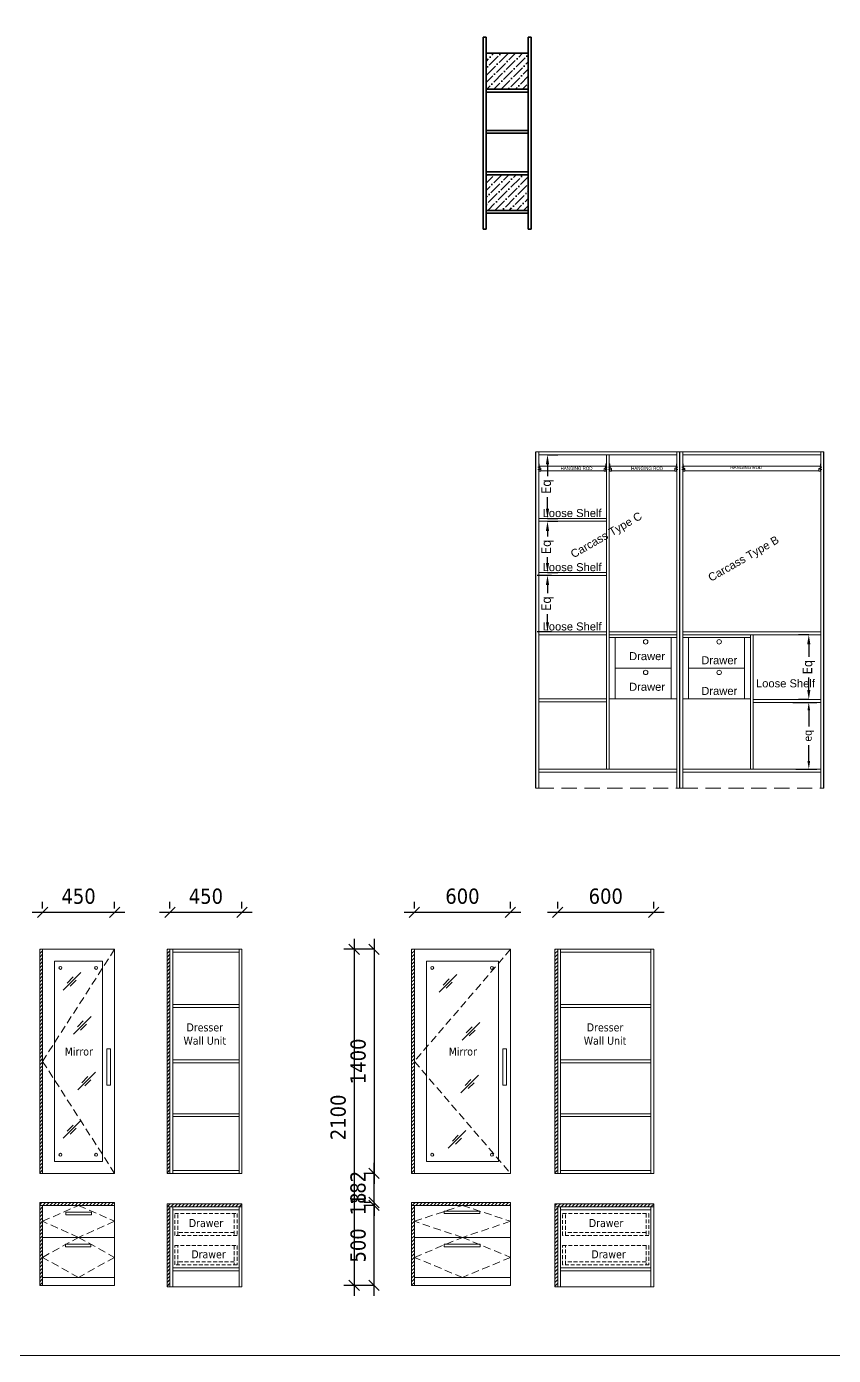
# Model space of a CAD drawing. Header units: millimetres. Extents: x 4065046 to 4134868, y -1476535 to -1460275.
# Drawn here: x 4084540 to 4089583, y -1476535 to -1468233 of the extents above; entities that cross this region are included whole.
import ezdxf

# ---------------------------------------------------------------- set-up
doc = ezdxf.new("R2010")
doc.units = ezdxf.units.MM
doc.header["$LTSCALE"] = 15
doc.header["$PDMODE"] = 35
doc.linetypes.add('HIDDEN', pattern=[9.525, 6.35, -3.175])
doc.linetypes.add('HIDDENX2', pattern=[19.05, 12.7, -6.35])
for name, color, linetype in [('Hanging Rod', 5, 'Continuous'), ('LS_DR_Beam', 9, 'Continuous'), ('LS_DR_TEXT', 7, 'Continuous')]:
    doc.layers.add(name, color=color, linetype=linetype)
for name, color, linetype, lineweight in [('LS_DR_Elevation', 7, 'Continuous', 35), ('LS_DR_Wall', 7, 'Continuous', 35), ('Shutter Opening', 8, 'HIDDEN', 13), ('Text', 7, 'Continuous', 5)]:
    doc.layers.add(name, color=color, linetype=linetype, lineweight=lineweight)
doc.styles.add('ARIAL', font='arial.ttf', dxfattribs={"height": 50})
doc.styles.add('ROMANS', font='tahoma.ttf')
doc.styles.get("Standard").update_dxf_attribs({"font": 'arial.ttf'})
doc.dimstyles.new('MD50', dxfattribs={"dimscale": 50, "dimtxt": 1.9, "dimasz": 1.3, "dimexe": 1.3, "dimexo": 2.38, "dimgap": 1, "dimtad": 1, "dimdec": 0, "dimzin": 3, "dimdsep": 46, "dimtxsty": 'ROMANS', "dimblk": 'OBLIQUE', "dimcen": -1.9, "dimdle": 1.3, "dimclrd": 150, "dimclre": 150, "dimclrt": 256, "dimadec": 0, "dimazin": 0, "dimtfac": 1, "dimtdec": 0, "dimtix": 1, "dimtmove": 2, "dimatfit": 3, "dimfxl": 1, "dimtolj": 1, "dimtzin": 3, "dimarcsym": 0})
pattern_1 = [(45, (1704642.322, -1274200.844), (-11.22532015, 11.22532015), [])]

# ---------------------------------------------------------------- blocks, each defined once
blk = doc.blocks.new('_Oblique')
at = {"color": 0, "linetype": 'ByBlock', "lineweight": -2}
blk.add_line((-0.5, -0.5), (0.5, 0.5), dxfattribs=at)
blk = doc.blocks.new('*D213')
at = {"color": 150, "lineweight": -2, "ltscale": 0.25, "transparency": 16777216}
for p, q in [((4084639.8, -1473743.6), (4084639.8, -1473701.2)), ((4085089.8, -1473743.6), (4085089.8, -1473701.2)), ((4084574.8, -1473766.2), (4085154.8, -1473766.2))]:
    blk.add_line(p, q, dxfattribs=at)
at = {"layer": 'Defpoints', "color": 0, "ltscale": 0.25, "transparency": 16777216}
for p in [(4085089.8, -1473766.2), (4084639.8, -1473862.6), (4085089.8, -1473862.6)]:
    blk.add_point(p, dxfattribs=at)
at = {"color": 150, "lineweight": -2, "ltscale": 0.25, "transparency": 16777216, "xscale": 65, "yscale": 65, "zscale": 65, "rotation": 180}
blk.add_blockref('_Oblique', (4084639.8, -1473766.2), dxfattribs=at)
at = {"color": 150, "lineweight": -2, "ltscale": 0.25, "transparency": 16777216, "xscale": 65, "yscale": 65, "zscale": 65}
blk.add_blockref('_Oblique', (4085089.8, -1473766.2), dxfattribs=at)
at = {"lineweight": 20, "ltscale": 0.25, "transparency": 16777216, "insert": (4084864.8, -1473666.7), "char_height": 95, "attachment_point": 5, "style": 'ROMANS'}
blk.add_mtext('\\A1;450', dxfattribs=at)
blk = doc.blocks.new('*D219')
at = {"color": 150, "lineweight": -2, "ltscale": 0.25, "transparency": 16777216}
for p, q in [((4085435.6, -1473743.6), (4085435.6, -1473701.2)), ((4085885.6, -1473743.6), (4085885.6, -1473701.2)), ((4085370.6, -1473766.2), (4085950.6, -1473766.2))]:
    blk.add_line(p, q, dxfattribs=at)
at = {"layer": 'Defpoints', "color": 0, "ltscale": 0.25, "transparency": 16777216}
for p in [(4085885.6, -1473766.2), (4085435.6, -1473862.6), (4085885.6, -1473862.6)]:
    blk.add_point(p, dxfattribs=at)
at = {"color": 150, "lineweight": -2, "ltscale": 0.25, "transparency": 16777216, "xscale": 65, "yscale": 65, "zscale": 65, "rotation": 180}
blk.add_blockref('_Oblique', (4085435.6, -1473766.2), dxfattribs=at)
at = {"color": 150, "lineweight": -2, "ltscale": 0.25, "transparency": 16777216, "xscale": 65, "yscale": 65, "zscale": 65}
blk.add_blockref('_Oblique', (4085885.6, -1473766.2), dxfattribs=at)
at = {"lineweight": 20, "ltscale": 0.25, "transparency": 16777216, "insert": (4085660.6, -1473666.7), "char_height": 95, "attachment_point": 5, "style": 'ROMANS'}
blk.add_mtext('\\A1;450', dxfattribs=at)
blk = doc.blocks.new('*D282')
at = {"color": 150, "lineweight": -2, "ltscale": 0.25, "transparency": 16777216}
for p, q in [((4086963.9, -1473743.6), (4086963.9, -1473701.2)), ((4087563.9, -1473743.6), (4087563.9, -1473701.2)), ((4086898.9, -1473766.2), (4087628.9, -1473766.2))]:
    blk.add_line(p, q, dxfattribs=at)
at = {"layer": 'Defpoints', "color": 0, "ltscale": 0.25, "transparency": 16777216}
for p in [(4087563.9, -1473766.2), (4086963.9, -1473862.6), (4087563.9, -1473862.6)]:
    blk.add_point(p, dxfattribs=at)
at = {"color": 150, "lineweight": -2, "ltscale": 0.25, "transparency": 16777216, "xscale": 65, "yscale": 65, "zscale": 65, "rotation": 180}
blk.add_blockref('_Oblique', (4086963.9, -1473766.2), dxfattribs=at)
at = {"color": 150, "lineweight": -2, "ltscale": 0.25, "transparency": 16777216, "xscale": 65, "yscale": 65, "zscale": 65}
blk.add_blockref('_Oblique', (4087563.9, -1473766.2), dxfattribs=at)
at = {"lineweight": 20, "ltscale": 0.25, "transparency": 16777216, "insert": (4087263.9, -1473666.7), "char_height": 95, "attachment_point": 5, "style": 'ROMANS'}
blk.add_mtext('\\A1;600', dxfattribs=at)
blk = doc.blocks.new('*D283')
at = {"color": 150, "lineweight": -2, "ltscale": 0.25, "transparency": 16777216}
for p, q in [((4086709.6, -1473997.9), (4086646.7, -1473997.9)), ((4086711.7, -1473932.9), (4086711.7, -1475462.9)), ((4086709.6, -1475397.9), (4086646.7, -1475397.9))]:
    blk.add_line(p, q, dxfattribs=at)
at = {"layer": 'Defpoints', "color": 0, "ltscale": 0.25, "transparency": 16777216}
for p in [(4086828.6, -1473997.9), (4086711.7, -1475397.9), (4086828.6, -1475397.9)]:
    blk.add_point(p, dxfattribs=at)
at = {"color": 150, "lineweight": -2, "ltscale": 0.25, "transparency": 16777216, "xscale": 65, "yscale": 65, "zscale": 65}
for p, rotation in [((4086711.7, -1473997.9), 90), ((4086711.7, -1475397.9), 270)]:
    blk.add_blockref('_Oblique', p, dxfattribs=dict(at, rotation=rotation))
at = {"lineweight": 20, "ltscale": 0.25, "transparency": 16777216, "insert": (4086612.2, -1474697.9), "char_height": 95, "attachment_point": 5, "rotation": 90, "style": 'ROMANS'}
blk.add_mtext('\\A1;1400', dxfattribs=at)
blk = doc.blocks.new('*D284')
at = {"color": 150, "lineweight": -2, "ltscale": 0.25, "transparency": 16777216}
for p, q in [((4086709.6, -1473997.9), (4086522, -1473997.9)), ((4086587, -1473932.9), (4086587, -1476162.9)), ((4086709.6, -1476097.9), (4086522, -1476097.9))]:
    blk.add_line(p, q, dxfattribs=at)
at = {"layer": 'Defpoints', "color": 0, "ltscale": 0.25, "transparency": 16777216}
for p in [(4086828.6, -1473997.9), (4086587, -1476097.9), (4086828.6, -1476097.9)]:
    blk.add_point(p, dxfattribs=at)
at = {"color": 150, "lineweight": -2, "ltscale": 0.25, "transparency": 16777216, "xscale": 65, "yscale": 65, "zscale": 65}
for p, rotation in [((4086587, -1473997.9), 90), ((4086587, -1476097.9), 270)]:
    blk.add_blockref('_Oblique', p, dxfattribs=dict(at, rotation=rotation))
at = {"lineweight": 20, "ltscale": 0.25, "transparency": 16777216, "insert": (4086487.5, -1475047.9), "char_height": 95, "attachment_point": 5, "rotation": 90, "style": 'ROMANS'}
blk.add_mtext('\\A1;2100', dxfattribs=at)
blk = doc.blocks.new('*D285')
at = {"color": 150, "lineweight": -2, "ltscale": 0.25, "transparency": 16777216}
for p, q in [((4086711.7, -1476162.9), (4086711.7, -1475532.9)), ((4086709.6, -1475597.9), (4086646.7, -1475597.9)), ((4086709.6, -1476097.9), (4086646.7, -1476097.9))]:
    blk.add_line(p, q, dxfattribs=at)
at = {"layer": 'Defpoints', "color": 0, "ltscale": 0.25, "transparency": 16777216}
for p in [(4086711.7, -1475597.9), (4086828.6, -1475597.9), (4086828.6, -1476097.9)]:
    blk.add_point(p, dxfattribs=at)
at = {"color": 150, "lineweight": -2, "ltscale": 0.25, "transparency": 16777216, "xscale": 65, "yscale": 65, "zscale": 65}
for p, rotation in [((4086711.7, -1475597.9), 90), ((4086711.7, -1476097.9), 270)]:
    blk.add_blockref('_Oblique', p, dxfattribs=dict(at, rotation=rotation))
at = {"lineweight": 20, "ltscale": 0.25, "transparency": 16777216, "insert": (4086612.2, -1475847.9), "char_height": 95, "attachment_point": 5, "rotation": 90, "style": 'ROMANS'}
blk.add_mtext('\\A1;500', dxfattribs=at)
blk = doc.blocks.new('*D286')
at = {"color": 150, "lineweight": -2, "ltscale": 0.25, "transparency": 16777216}
for p, q in [((4086711.7, -1475579.9), (4086711.7, -1475514.9)), ((4086691.6, -1475579.9), (4086646.7, -1475579.9)), ((4086709.6, -1475597.9), (4086646.7, -1475597.9)), ((4086711.7, -1475597.9), (4086711.7, -1475579.9)), ((4086711.7, -1475597.9), (4086711.7, -1475662.9))]:
    blk.add_line(p, q, dxfattribs=at)
at = {"layer": 'Defpoints', "color": 0, "ltscale": 0.25, "transparency": 16777216}
for p in [(4086711.7, -1475579.9), (4086810.6, -1475579.9), (4086828.6, -1475597.9)]:
    blk.add_point(p, dxfattribs=at)
at = {"color": 150, "lineweight": -2, "ltscale": 0.25, "transparency": 16777216, "xscale": 65, "yscale": 65, "zscale": 65}
for p, rotation in [((4086711.7, -1475579.9), 270), ((4086711.7, -1475597.9), 90)]:
    blk.add_blockref('_Oblique', p, dxfattribs=dict(at, rotation=rotation))
at = {"lineweight": 20, "ltscale": 0.25, "transparency": 16777216, "insert": (4086612, -1475588.9), "char_height": 95, "attachment_point": 5, "rotation": 90, "style": 'ROMANS'}
blk.add_mtext('\\A1;18', dxfattribs=at)
blk = doc.blocks.new('*D287')
at = {"color": 150, "lineweight": -2, "ltscale": 0.25, "transparency": 16777216}
for p, q in [((4086691.6, -1475397.9), (4086646.7, -1475397.9)), ((4086711.7, -1475397.9), (4086711.7, -1475332.9)), ((4086711.7, -1475579.9), (4086711.7, -1475397.9)), ((4086691.6, -1475579.9), (4086646.7, -1475579.9)), ((4086711.7, -1475579.9), (4086711.7, -1475644.9))]:
    blk.add_line(p, q, dxfattribs=at)
at = {"layer": 'Defpoints', "color": 0, "ltscale": 0.25, "transparency": 16777216}
for p in [(4086711.7, -1475397.9), (4086810.6, -1475397.9), (4086810.6, -1475579.9)]:
    blk.add_point(p, dxfattribs=at)
at = {"color": 150, "lineweight": -2, "ltscale": 0.25, "transparency": 16777216, "xscale": 65, "yscale": 65, "zscale": 65}
for p, rotation in [((4086711.7, -1475397.9), 270), ((4086711.7, -1475579.9), 90)]:
    blk.add_blockref('_Oblique', p, dxfattribs=dict(at, rotation=rotation))
at = {"lineweight": 20, "ltscale": 0.25, "transparency": 16777216, "insert": (4086612, -1475488.9), "char_height": 95, "attachment_point": 5, "rotation": 90, "style": 'ROMANS'}
blk.add_mtext('\\A1;182', dxfattribs=at)
blk = doc.blocks.new('*D288')
at = {"color": 150, "lineweight": -2, "ltscale": 0.25, "transparency": 16777216}
for p, q in [((4087859.7, -1473743.6), (4087859.7, -1473701.2)), ((4088459.7, -1473743.6), (4088459.7, -1473701.2)), ((4087794.7, -1473766.2), (4088524.7, -1473766.2))]:
    blk.add_line(p, q, dxfattribs=at)
at = {"layer": 'Defpoints', "color": 0, "ltscale": 0.25, "transparency": 16777216}
for p in [(4088459.7, -1473766.2), (4087859.7, -1473862.6), (4088459.7, -1473862.6)]:
    blk.add_point(p, dxfattribs=at)
at = {"color": 150, "lineweight": -2, "ltscale": 0.25, "transparency": 16777216, "xscale": 65, "yscale": 65, "zscale": 65, "rotation": 180}
blk.add_blockref('_Oblique', (4087859.7, -1473766.2), dxfattribs=at)
at = {"color": 150, "lineweight": -2, "ltscale": 0.25, "transparency": 16777216, "xscale": 65, "yscale": 65, "zscale": 65}
blk.add_blockref('_Oblique', (4088459.7, -1473766.2), dxfattribs=at)
at = {"lineweight": 20, "ltscale": 0.25, "transparency": 16777216, "insert": (4088159.7, -1473666.7), "char_height": 95, "attachment_point": 5, "style": 'ROMANS'}
blk.add_mtext('\\A1;600', dxfattribs=at)
blk = doc.blocks.new('ledder')
at = {"layer": 'LS_DR_Wall', "ltscale": 0.8}
h = blk.add_hatch(dxfattribs=at)
h.set_pattern_fill('ANSI36', color=3, scale=10)
h.set_pattern_definition([(45, (3074211.126, -720216.513), (16.8379802, 61.7392608), [79.375, -15.875, 0, -15.875])])
h.paths.add_polyline_path([(3573327.1, -805008.5), (3573327.1, -804784), (3573063.1, -804784), (3573063.1, -805008.5)])
h.paths.add_polyline_path([(3573327.1, -805543.5), (3573063.1, -805543.5), (3573063.1, -805766), (3573327.1, -805766)])
at = {"layer": 'LS_DR_Wall', "color": 3, "ltscale": 0.8}
for p, q in [((3573045.1, -804684), (3573045.1, -805884)), ((3573045.1, -804684), (3573063.1, -804684)), ((3573063.1, -804684), (3573063.1, -805884)), ((3573327.1, -805884), (3573327.1, -804684)), ((3573345.1, -804684), (3573327.1, -804684)), ((3573345.1, -805884), (3573345.1, -804684)), ((3573327.1, -804784), (3573063.1, -804784)), ((3573063.1, -804784), (3573327.1, -804784)), ((3573327.1, -805008.5), (3573063.1, -805008.5)), ((3573327.1, -805026.5), (3573063.1, -805026.5)), ((3573063.1, -805266), (3573327.1, -805266)), ((3573063.1, -805284), (3573327.1, -805284)), ((3573063.1, -805525.5), (3573327.1, -805525.5)), ((3573327.1, -805543.5), (3573063.1, -805543.5)), ((3573327.1, -805543.5), (3573063.1, -805543.5)), ((3573063.1, -805543.5), (3573327.1, -805543.5)), ((3573327.1, -805766), (3573063.1, -805766)), ((3573063.1, -805766), (3573327.1, -805766)), ((3573327.1, -805784), (3573063.1, -805784)), ((3573063.1, -805784), (3573327.1, -805784)), ((3573063.1, -805884), (3573045.1, -805884)), ((3573327.1, -805884), (3573345.1, -805884))]:
    blk.add_line(p, q, dxfattribs=at)
blk = doc.blocks.new('*D348')
at = {"color": 8, "ltscale": 0.25, "transparency": 16777216}
for p, q in [((4087820.5, -1471661.7), (4087730.5, -1471661.7)), ((4087820.5, -1472014.3), (4087730.5, -1472014.3))]:
    blk.add_line(p, q, dxfattribs=at)
at = {"color": 152, "ltscale": 0.25, "transparency": 16777216}
for p, q in [((4087795.5, -1471721.7), (4087795.5, -1471772.8)), ((4087795.5, -1471954.3), (4087795.5, -1471903.1))]:
    blk.add_line(p, q, dxfattribs=at)
at = {"color": 152, "linetype": 'ByBlock', "ltscale": 0.25, "transparency": 16777216}
for points in [[(4087785.5, -1471721.7), (4087805.5, -1471721.7), (4087795.5, -1471661.7)], [(4087785.5, -1471954.3), (4087805.5, -1471954.3), (4087795.5, -1472014.3)]]:
    blk.add_solid(points, dxfattribs=at)
at = {"layer": 'Defpoints', "color": 0, "linetype": 'ByBlock', "ltscale": 0.25, "transparency": 16777216}
for p in [(4087795.5, -1471661.7), (4088163.7, -1471661.7), (4088163.7, -1472014.3)]:
    blk.add_point(p, dxfattribs=at)
at = {"linetype": 'ByBlock', "lineweight": 20, "ltscale": 0.25, "transparency": 16777216, "insert": (4087795.5, -1471838), "char_height": 60, "attachment_point": 5, "rotation": 90, "style": 'ROMANS'}
blk.add_mtext('\\A1;Eq', dxfattribs=at)
blk = doc.blocks.new('*D349')
at = {"color": 8, "ltscale": 0.25, "transparency": 16777216}
for p, q in [((4087795.5, -1471323.8), (4087860.5, -1471323.8)), ((4087795.5, -1471643.7), (4087860.5, -1471643.7))]:
    blk.add_line(p, q, dxfattribs=at)
at = {"color": 152, "ltscale": 0.25, "transparency": 16777216}
for p, q in [((4087795.5, -1471383.8), (4087795.5, -1471418.6)), ((4087795.5, -1471583.7), (4087795.5, -1471548.9))]:
    blk.add_line(p, q, dxfattribs=at)
at = {"color": 152, "linetype": 'ByBlock', "ltscale": 0.25, "transparency": 16777216}
for points in [[(4087785.5, -1471383.8), (4087805.5, -1471383.8), (4087795.5, -1471323.8)], [(4087785.5, -1471583.7), (4087805.5, -1471583.7), (4087795.5, -1471643.7)]]:
    blk.add_solid(points, dxfattribs=at)
at = {"layer": 'Defpoints', "color": 0, "linetype": 'ByBlock', "ltscale": 0.25, "transparency": 16777216}
for p in [(4087740.7, -1471323.8), (4087795.5, -1471323.8), (4087740.7, -1471643.7)]:
    blk.add_point(p, dxfattribs=at)
at = {"linetype": 'ByBlock', "lineweight": 20, "ltscale": 0.25, "transparency": 16777216, "insert": (4087795.5, -1471483.7), "char_height": 60, "attachment_point": 5, "rotation": 90, "style": 'ROMANS'}
blk.add_mtext('\\A1;Eq', dxfattribs=at)
blk = doc.blocks.new('*D350')
at = {"color": 8, "ltscale": 0.25, "transparency": 16777216}
for p, q in [((4087795.5, -1470908.3), (4087860.5, -1470908.3)), ((4087795.5, -1471305.8), (4087860.5, -1471305.8))]:
    blk.add_line(p, q, dxfattribs=at)
at = {"color": 152, "ltscale": 0.25, "transparency": 16777216}
for p, q in [((4087795.5, -1470968.3), (4087795.5, -1471041.9)), ((4087795.5, -1471245.8), (4087795.5, -1471172.2))]:
    blk.add_line(p, q, dxfattribs=at)
at = {"color": 152, "linetype": 'ByBlock', "ltscale": 0.25, "transparency": 16777216}
for points in [[(4087785.5, -1470968.3), (4087805.5, -1470968.3), (4087795.5, -1470908.3)], [(4087785.5, -1471245.8), (4087805.5, -1471245.8), (4087795.5, -1471305.8)]]:
    blk.add_solid(points, dxfattribs=at)
at = {"layer": 'Defpoints', "color": 0, "linetype": 'ByBlock', "ltscale": 0.25, "transparency": 16777216}
for p in [(4087740.7, -1470908.3), (4087795.5, -1470908.3), (4087740.7, -1471305.8)]:
    blk.add_point(p, dxfattribs=at)
at = {"linetype": 'ByBlock', "lineweight": 20, "ltscale": 0.25, "transparency": 16777216, "insert": (4087795.5, -1471107.1), "char_height": 60, "attachment_point": 5, "rotation": 90, "style": 'ROMANS'}
blk.add_mtext('\\A1;Eq', dxfattribs=at)
blk = doc.blocks.new('*D319')
at = {"color": 8, "ltscale": 0.25, "transparency": 16777216}
for p, q in [((4089328.6, -1472455.3), (4089478.6, -1472455.3)), ((4089346.9, -1472872.3), (4089478.6, -1472872.3))]:
    blk.add_line(p, q, dxfattribs=at)
at = {"color": 152, "ltscale": 0.25, "transparency": 16777216}
for p, q in [((4089428.6, -1472505.3), (4089428.6, -1472605)), ((4089428.6, -1472822.3), (4089428.6, -1472722.6))]:
    blk.add_line(p, q, dxfattribs=at)
for points in [[(4089420.3, -1472505.3), (4089436.9, -1472505.3), (4089428.6, -1472455.3)], [(4089420.3, -1472822.3), (4089436.9, -1472822.3), (4089428.6, -1472872.3)]]:
    blk.add_solid(points, dxfattribs=at)
at = {"layer": 'Defpoints', "color": 0, "ltscale": 0.25, "transparency": 16777216}
for p in [(4089154.2, -1472455.3), (4089321.9, -1472872.3), (4089428.6, -1472872.3)]:
    blk.add_point(p, dxfattribs=at)
at = {"lineweight": 20, "ltscale": 0.25, "transparency": 16777216, "insert": (4089428.6, -1472663.8), "char_height": 50, "attachment_point": 5, "rotation": 90, "style": 'ROMANS'}
blk.add_mtext('\\A1;eq', dxfattribs=at)
blk = doc.blocks.new('*D347')
at = {"color": 8, "ltscale": 0.25, "transparency": 16777216}
for p, q in [((4089428.6, -1472032.3), (4089363.6, -1472032.3)), ((4089428.6, -1472437.3), (4089363.6, -1472437.3))]:
    blk.add_line(p, q, dxfattribs=at)
at = {"color": 152, "ltscale": 0.25, "transparency": 16777216}
for p, q in [((4089428.6, -1472092.3), (4089428.6, -1472169.6)), ((4089428.6, -1472377.3), (4089428.6, -1472299.9))]:
    blk.add_line(p, q, dxfattribs=at)
at = {"color": 152, "linetype": 'ByBlock', "ltscale": 0.25, "transparency": 16777216}
for points in [[(4089418.6, -1472092.3), (4089438.6, -1472092.3), (4089428.6, -1472032.3)], [(4089418.6, -1472377.3), (4089438.6, -1472377.3), (4089428.6, -1472437.3)]]:
    blk.add_solid(points, dxfattribs=at)
at = {"layer": 'Defpoints', "color": 0, "linetype": 'ByBlock', "ltscale": 0.25, "transparency": 16777216}
for p in [(4089428.6, -1472032.3), (4089504.7, -1472032.3), (4089504.7, -1472437.3)]:
    blk.add_point(p, dxfattribs=at)
at = {"linetype": 'ByBlock', "lineweight": 20, "ltscale": 0.25, "transparency": 16777216, "insert": (4089428.6, -1472234.8), "char_height": 60, "attachment_point": 5, "rotation": 90, "style": 'ROMANS'}
blk.add_mtext('\\A1;Eq', dxfattribs=at)

msp = doc.modelspace()

# ---------------------------------------------------------------- hatches: boundary and pattern name
at = {"lineweight": 20, "ltscale": 0.25}
h = msp.add_hatch(dxfattribs=at)
h.set_pattern_fill('ANSI31', color=3, scale=5)
h.set_pattern_definition([(45, (3882351.108, -1351658.986), (-11.2253202, 11.2253202), [])])
h.paths.add_polyline_path([(4084639.8, -1473997.9), (4084621.8, -1473997.9), (4084621.8, -1475397.9), (4084639.8, -1475397.9)])
h = msp.add_hatch(dxfattribs=at)
h.set_pattern_fill('ANSI31', color=3, scale=5)
h.set_pattern_definition([(45, (3883146.908, -1351658.986), (-11.2253202, 11.2253202), [])])
h.paths.add_polyline_path([(4085435.6, -1473997.9), (4085417.6, -1473997.9), (4085417.6, -1475397.9), (4085435.6, -1475397.9)])
h = msp.add_hatch(dxfattribs=at)
h.set_pattern_fill('ANSI31', color=3, scale=5)
h.set_pattern_definition([(45, (3884675.208, -1351658.986), (-11.2253202, 11.2253202), [])])
h.paths.add_polyline_path([(4086963.9, -1473997.9), (4086945.9, -1473997.9), (4086945.9, -1475397.9), (4086963.9, -1475397.9)])
h = msp.add_hatch(dxfattribs=at)
h.set_pattern_fill('ANSI31', color=3, scale=5)
h.set_pattern_definition([(45, (3885571.008, -1351658.986), (-11.2253202, 11.2253202), [])])
h.paths.add_polyline_path([(4087859.7, -1473997.9), (4087841.7, -1473997.9), (4087841.7, -1475397.9), (4087859.7, -1475397.9)])
h = msp.add_hatch(dxfattribs=at)
h.set_pattern_fill('ANSI31', color=6, scale=5)
h.set_pattern_definition([(45, (329544.056, -1045872.383), (-11.22532015, 11.22532015), [])])
h.paths.add_polyline_path([(4085089.8, -1475579.9), (4084621.8, -1475579.9), (4084621.8, -1475597.9), (4084589.8, -1475597.9), (4085089.8, -1475597.9)])
h = msp.add_hatch(dxfattribs=at)
h.set_pattern_fill('ANSI31', color=6, scale=5)
h.set_pattern_definition([(45, (329594.056, -1045831.383), (-11.22532015, 11.22532015), [])])
h.paths.add_polyline_path([(4084639.8, -1475606.9), (4084621.8, -1475606.9), (4084621.8, -1476097.9), (4084639.8, -1476097.9)])
at = {"linetype": 'ByBlock', "lineweight": 20, "ltscale": 0.25}
h = msp.add_hatch(dxfattribs=at)
h.set_pattern_fill('ANSI31', color=6, scale=5)
h.set_pattern_definition(pattern_1)
h.paths.add_polyline_path([(4085885.6, -1475588.8), (4085417.6, -1475588.8), (4085417.6, -1475606.8), (4085435.6, -1475606.8), (4085885.6, -1475606.8)])
at = {"lineweight": 20, "ltscale": 0.25}
h = msp.add_hatch(dxfattribs=at)
h.set_pattern_fill('ANSI31', color=6, scale=5)
h.set_pattern_definition(pattern_1)
h.paths.add_polyline_path([(4085435.6, -1475606.8), (4085417.6, -1475606.8), (4085417.6, -1476106.8), (4085435.6, -1476106.8)])
h = msp.add_hatch(dxfattribs=at)
h.set_pattern_fill('ANSI31', color=6, scale=5)
h.set_pattern_definition([(45, (331943.156, -1045872.383), (-11.22532015, 11.22532015), [])])
h.paths.add_polyline_path([(4087563.9, -1475579.9), (4086945.9, -1475579.9), (4086945.9, -1475597.9), (4086988.9, -1475597.9), (4087563.9, -1475597.9)])
h = msp.add_hatch(dxfattribs=at)
h.set_pattern_fill('ANSI31', color=6, scale=5)
h.set_pattern_definition([(45, (331918.156, -1045831.383), (-11.22532015, 11.22532015), [])])
h.paths.add_polyline_path([(4086963.9, -1475606.9), (4086945.9, -1475606.9), (4086945.9, -1476097.9), (4086963.9, -1476097.9)])
at = {"linetype": 'ByBlock', "lineweight": 20, "ltscale": 0.25}
h = msp.add_hatch(dxfattribs=at)
h.set_pattern_fill('ANSI31', color=6, scale=5)
h.set_pattern_definition([(45, (1707216.422, -1274200.844), (-11.22532015, 11.22532015), [])])
h.paths.add_polyline_path([(4088459.7, -1475588.8), (4087841.7, -1475588.8), (4087841.7, -1475606.8), (4088009.7, -1475606.8), (4088459.7, -1475606.8)])
at = {"lineweight": 20, "ltscale": 0.25}
h = msp.add_hatch(dxfattribs=at)
h.set_pattern_fill('ANSI31', color=6, scale=5)
h.set_pattern_definition([(45, (1707066.422, -1274200.844), (-11.22532015, 11.22532015), [])])
h.paths.add_polyline_path([(4087859.7, -1475606.8), (4087841.7, -1475606.8), (4087841.7, -1476106.8), (4087859.7, -1476106.8)])

# ---------------------------------------------------------------- linework, layer by layer
at = {"lineweight": 20}
for p, q in [((4087722.7, -1470890.3), (4087722.7, -1472990.3)), ((4087722.7, -1470890.3), (4087722.7, -1472990.3)), ((4087722.7, -1470890.3), (4087722.7, -1472990.3)), ((4087722.7, -1470890.3), (4087722.7, -1472990.3)), ((4087722.7, -1470890.3), (4087722.7, -1472990.3)), ((4088622.7, -1470890.3), (4088622.7, -1472990.3)), ((4088622.7, -1470890.3), (4088622.7, -1472990.3)), ((4088622.7, -1470890.3), (4088622.7, -1472990.3)), ((4088622.7, -1470890.3), (4088622.7, -1472990.3)), ((4088622.7, -1472990.3), (4088622.7, -1470890.3)), ((4088622.7, -1472990.3), (4088622.7, -1470890.3)), ((4088622.7, -1470890.3), (4088622.7, -1472990.3)), ((4088622.7, -1470890.3), (4088622.7, -1472990.3)), ((4089522.7, -1470890.3), (4089522.7, -1472990.3)), ((4089522.7, -1470890.3), (4089522.7, -1472990.3)), ((4087748.7, -1470984.8), (4087735.6, -1470984.8)), ((4087748.7, -1471000.8), (4087735.6, -1471000.8)), ((4088155.6, -1470984.8), (4088168.7, -1470984.8)), ((4088155.6, -1471000.8), (4088168.7, -1471000.8)), ((4088189.7, -1470984.8), (4088176.6, -1470984.8)), ((4088189.7, -1471000.8), (4088176.6, -1471000.8)), ((4088596.6, -1470984.8), (4088609.7, -1470984.8)), ((4088596.6, -1471000.8), (4088609.7, -1471000.8)), ((4088648.7, -1470984.8), (4088635.6, -1470984.8)), ((4088648.7, -1471000.8), (4088635.6, -1471000.8)), ((4089496.6, -1470984.8), (4089509.7, -1470984.8)), ((4089496.6, -1471000.8), (4089509.7, -1471000.8)), ((4088622.7, -1472990.3), (4088622.7, -1472890.3)), ((4088622.7, -1472990.3), (4088622.7, -1472890.3))]:
    msp.add_line(p, q, dxfattribs=at)
at = {"lineweight": 20, "ltscale": 0.25}
for p, q in [((4088622.7, -1470890.3), (4088622.7, -1472940.3)), ((4089522.7, -1470890.3), (4089522.7, -1472940.3))]:
    msp.add_line(p, q, dxfattribs=at)
at = {"color": 3, "lineweight": 20, "ltscale": 0.25}
for p, q in [((4085453.6, -1475397.9), (4085453.6, -1473997.9)), ((4085867.6, -1473997.9), (4085867.6, -1475397.9)), ((4087877.7, -1475397.9), (4087877.7, -1473997.9)), ((4088441.7, -1473997.9), (4088441.7, -1475397.9)), ((4085453.6, -1474015.9), (4085867.6, -1474015.9)), ((4087877.7, -1474015.9), (4088441.7, -1474015.9)), ((4085867.6, -1475379.9), (4085453.6, -1475379.9)), ((4088441.7, -1475379.9), (4087877.7, -1475379.9))]:
    msp.add_line(p, q, dxfattribs=at)
at = {"color": 5, "lineweight": 20, "ltscale": 0.25}
for p, q in [((4084878.3, -1474142.9), (4084768.2, -1474253.3)), ((4087228.3, -1474155.4), (4087118.1, -1474265.8)), ((4084830.4, -1474170.9), (4084794.1, -1474208.6)), ((4084850.4, -1474191), (4084812.9, -1474227.4)), ((4087180.3, -1474183.4), (4087144, -1474221.1)), ((4087200.4, -1474203.5), (4087162.8, -1474239.9)), ((4084942.4, -1474417.6), (4084832.3, -1474528)), ((4084894.4, -1474445.6), (4084858.1, -1474483.3)), ((4084914.5, -1474465.7), (4084877, -1474502.1)), ((4087371.8, -1474454.7), (4087261.6, -1474565)), ((4087323.8, -1474482.7), (4087287.5, -1474520.3)), ((4087343.9, -1474502.7), (4087306.3, -1474539.1)), ((4084969.8, -1474765.6), (4084859.6, -1474876)), ((4084921.8, -1474793.6), (4084885.5, -1474831.3)), ((4084941.8, -1474813.7), (4084904.3, -1474850.1)), ((4087364.7, -1474783.8), (4087254.5, -1474894.1)), ((4087316.7, -1474811.8), (4087280.4, -1474849.4)), ((4087336.8, -1474831.8), (4087299.2, -1474868.2)), ((4084878.3, -1475067.6), (4084768.2, -1475178)), ((4084830.4, -1475095.6), (4084794.1, -1475133.3)), ((4084850.4, -1475115.7), (4084812.9, -1475152.1)), ((4087285.6, -1475130.4), (4087175.4, -1475240.7)), ((4087237.6, -1475158.4), (4087201.3, -1475196)), ((4087257.7, -1475178.4), (4087220.1, -1475214.8))]:
    msp.add_line(p, q, dxfattribs=at)
at = {"color": 6, "lineweight": 20, "ltscale": 0.25}
for p, q in [((4085453.6, -1476106.8), (4085453.6, -1475606.8)), ((4085867.6, -1475624.8), (4085453.6, -1475624.8)), ((4085867.6, -1475606.8), (4085867.6, -1476106.8)), ((4087877.7, -1476106.8), (4087877.7, -1475606.8)), ((4088441.7, -1475624.8), (4087877.7, -1475624.8)), ((4088441.7, -1475606.8), (4088441.7, -1476106.8)), ((4084639.8, -1475797.9), (4085089.8, -1475797.9)), ((4086963.9, -1475797.9), (4087563.9, -1475797.9)), ((4085867.6, -1475988.8), (4085453.6, -1475988.8)), ((4088441.7, -1475988.8), (4087877.7, -1475988.8)), ((4085089.8, -1476047.9), (4084639.8, -1476047.9)), ((4085867.6, -1476006.8), (4085453.6, -1476006.8)), ((4087563.9, -1476047.9), (4086963.9, -1476047.9)), ((4088441.7, -1476006.8), (4087877.7, -1476006.8))]:
    msp.add_line(p, q, dxfattribs=at)
at = {"color": 251, "linetype": 'HIDDEN', "lineweight": 20, "ltscale": 0.25}
for p, q in [((4085466.1, -1475649.3), (4085855.1, -1475649.3)), ((4085466.1, -1475785.3), (4085466.1, -1475649.3)), ((4085484.1, -1475785.3), (4085484.1, -1475649.3)), ((4085837.1, -1475649.3), (4085837.1, -1475785.3)), ((4085855.1, -1475649.3), (4085855.1, -1475785.3)), ((4087890.2, -1475649.3), (4088429.2, -1475649.3)), ((4087890.2, -1475785.3), (4087890.2, -1475649.3)), ((4087908.2, -1475785.3), (4087908.2, -1475649.3)), ((4088411.2, -1475649.3), (4088411.2, -1475785.3)), ((4088429.2, -1475649.3), (4088429.2, -1475785.3)), ((4085855.1, -1475785.3), (4085466.1, -1475785.3)), ((4085837.1, -1475767.3), (4085484.1, -1475767.3)), ((4088429.2, -1475785.3), (4087890.2, -1475785.3)), ((4088411.2, -1475767.3), (4087908.2, -1475767.3)), ((4085466.1, -1475848.6), (4085855.1, -1475848.6)), ((4085466.1, -1475968.6), (4085466.1, -1475848.6)), ((4085484.1, -1475968.6), (4085484.1, -1475848.6)), ((4085837.1, -1475848.6), (4085837.1, -1475968.6)), ((4085855.1, -1475848.6), (4085855.1, -1475968.6)), ((4087890.2, -1475848.6), (4088429.2, -1475848.6)), ((4087890.2, -1475968.6), (4087890.2, -1475848.6)), ((4087908.2, -1475968.6), (4087908.2, -1475848.6)), ((4088411.2, -1475848.6), (4088411.2, -1475968.6)), ((4088429.2, -1475848.6), (4088429.2, -1475968.6)), ((4085855.1, -1475968.6), (4085466.1, -1475968.6)), ((4085837.1, -1475950.6), (4085484.1, -1475950.6)), ((4088429.2, -1475968.6), (4087890.2, -1475968.6)), ((4088411.2, -1475950.6), (4087908.2, -1475950.6))]:
    msp.add_line(p, q, dxfattribs=at)
at = {"color": 0, "lineweight": 20, "ltscale": 0.25}
for p, q in [((4084639.8, -1476097.9), (4085089.8, -1476097.9)), ((4086963.9, -1476097.9), (4087563.9, -1476097.9))]:
    msp.add_line(p, q, dxfattribs=at)
at = {"lineweight": 20, "ltscale": 0.25}
msp.add_lwpolyline([(4065045.8, -1460274.6), (4134868, -1460274.6), (4134868, -1476535.2), (4065045.8, -1476535.2)], close=True, dxfattribs=at)
msp.add_lwpolyline([(4100849.7, -1476535.2), (4065045.8, -1476535.2), (4065045.8, -1464611.6)], dxfattribs=at)
at = {"lineweight": 20}
for points in [[(4087740.7, -1470890.3), (4087722.7, -1470890.3), (4087722.7, -1472990.3), (4087740.7, -1472990.3)], [(4087740.7, -1470890.3), (4088604.7, -1470890.3), (4088604.7, -1470908.3), (4087740.7, -1470908.3)], [(4088163.7, -1472872.3), (4088163.7, -1470908.3), (4088181.7, -1470908.3), (4088181.7, -1472872.3)], [(4088604.7, -1470890.3), (4088622.7, -1470890.3), (4088622.7, -1472990.3), (4088604.7, -1472990.3)], [(4088640.7, -1470890.3), (4088622.7, -1470890.3), (4088622.7, -1472990.3), (4088640.7, -1472990.3)], [(4088640.7, -1470890.3), (4089504.7, -1470890.3), (4089504.7, -1470908.3), (4088640.7, -1470908.3)], [(4089522.7, -1470890.3), (4089504.7, -1470890.3), (4089504.7, -1472990.3), (4089522.7, -1472990.3)], [(4088181.7, -1472014.3), (4088604.7, -1472014.3), (4088604.7, -1472032.3), (4088181.7, -1472032.3)], [(4088640.7, -1472014.3), (4089504.7, -1472014.3), (4089504.7, -1472032.3), (4088640.7, -1472032.3)], [(4089081.7, -1472872.3), (4089081.7, -1472032.3), (4089063.7, -1472032.3), (4089063.7, -1472872.3)], [(4087740.7, -1472434), (4088163.7, -1472434), (4088163.7, -1472452), (4087740.7, -1472452)], [(4087740.7, -1472872.3), (4088604.7, -1472872.3), (4088604.7, -1472890.3), (4087740.7, -1472890.3)], [(4088640.7, -1472872.3), (4089504.7, -1472872.3), (4089504.7, -1472890.3), (4088640.7, -1472890.3)]]:
    msp.add_lwpolyline(points, close=True, dxfattribs=at)
at = {"color": 5, "lineweight": 20}
for points in [[(4087743.7, -1470992.5), (4087743.7, -1470978.3), (4088160.7, -1470978.3), (4088160.7, -1470992.5)], [(4088150.7, -1471009.3), (4087753.7, -1471009.3)], [(4088184.7, -1470992.5), (4088184.7, -1470978.3), (4088601.7, -1470978.3), (4088601.7, -1470992.5)], [(4088591.7, -1471009.3), (4088194.7, -1471009.3)], [(4088643.7, -1470993.5), (4088643.7, -1470978.3), (4089501.7, -1470978.3), (4089501.7, -1470993.5)], [(4089491.7, -1471009.3), (4088653.7, -1471009.3)]]:
    msp.add_lwpolyline(points, dxfattribs=at)
at = {"color": 3, "lineweight": 20, "ltscale": 0.25}
for points in [[(4087740.7, -1471305.8), (4088163.7, -1471305.8), (4088163.7, -1471323.8), (4087740.7, -1471323.8)], [(4087740.7, -1471643.7), (4088163.7, -1471643.7), (4088163.7, -1471661.7), (4087740.7, -1471661.7)], [(4087740.7, -1472014.3), (4088163.7, -1472014.3), (4088163.7, -1472032.3), (4087740.7, -1472032.3)], [(4089081.7, -1472437.3), (4089504.7, -1472437.3), (4089504.7, -1472455.3), (4089081.7, -1472455.3)], [(4084621.8, -1473997.9), (4084639.8, -1473997.9), (4084639.8, -1475397.9), (4084621.8, -1475397.9)], [(4085089.8, -1473997.9), (4084639.8, -1473997.9), (4084639.8, -1475397.9), (4085089.8, -1475397.9)], [(4085417.6, -1473997.9), (4085435.6, -1473997.9), (4085435.6, -1475397.9), (4085417.6, -1475397.9)], [(4085885.6, -1473997.9), (4085435.6, -1473997.9), (4085435.6, -1475397.9), (4085885.6, -1475397.9)], [(4085435.6, -1473997.9), (4085885.6, -1473997.9), (4085885.6, -1475397.9), (4085435.6, -1475397.9)], [(4085435.6, -1473997.9), (4085885.6, -1473997.9), (4085885.6, -1475397.9), (4085435.6, -1475397.9)], [(4086945.9, -1473997.9), (4086963.9, -1473997.9), (4086963.9, -1475397.9), (4086945.9, -1475397.9)], [(4087563.9, -1473997.9), (4086963.9, -1473997.9), (4086963.9, -1475397.9), (4087563.9, -1475397.9)], [(4087841.7, -1473997.9), (4087859.7, -1473997.9), (4087859.7, -1475397.9), (4087841.7, -1475397.9)], [(4088459.7, -1473997.9), (4087859.7, -1473997.9), (4087859.7, -1475397.9), (4088459.7, -1475397.9)], [(4087859.7, -1473997.9), (4088459.7, -1473997.9), (4088459.7, -1475397.9), (4087859.7, -1475397.9)], [(4087859.7, -1473997.9), (4088459.7, -1473997.9), (4088459.7, -1475397.9), (4087859.7, -1475397.9)], [(4085453.6, -1474361.1), (4085867.6, -1474361.1), (4085867.6, -1474343.1), (4085453.6, -1474343.1)], [(4087877.7, -1474361.1), (4088441.7, -1474361.1), (4088441.7, -1474343.1), (4087877.7, -1474343.1)], [(4085453.6, -1474706.4), (4085867.6, -1474706.4), (4085867.6, -1474688.4), (4085453.6, -1474688.4)], [(4087877.7, -1474706.4), (4088441.7, -1474706.4), (4088441.7, -1474688.4), (4087877.7, -1474688.4)], [(4085453.6, -1475043.1), (4085867.6, -1475043.1), (4085867.6, -1475025.1), (4085453.6, -1475025.1)], [(4087877.7, -1475043.1), (4088441.7, -1475043.1), (4088441.7, -1475025.1), (4087877.7, -1475025.1)]]:
    msp.add_lwpolyline(points, close=True, dxfattribs=at)
at = {"linetype": 'HIDDEN', "lineweight": 20}
for points in [[(4087740.7, -1472990.3), (4088604.7, -1472990.3), (4088604.7, -1472890.3), (4087740.7, -1472890.3)], [(4088640.7, -1472990.3), (4089504.7, -1472990.3), (4089504.7, -1472890.3), (4088640.7, -1472890.3)]]:
    msp.add_lwpolyline(points, close=True, dxfattribs=at)
at = {"color": 0, "lineweight": 20, "ltscale": 0.25}
for points in [[(4085014.8, -1474072.9), (4084714.8, -1474072.9), (4084714.8, -1475322.9), (4085014.8, -1475322.9)], [(4087488.9, -1474072.9), (4087038.9, -1474072.9), (4087038.9, -1475322.9), (4087488.9, -1475322.9)], [(4085065, -1474620.3), (4085042.1, -1474620.3), (4085042.1, -1474847.5), (4085065, -1474847.5)], [(4087539.1, -1474620.3), (4087516.2, -1474620.3), (4087516.2, -1474847.5), (4087539.1, -1474847.5)], [(4084785.7, -1475641), (4084945.7, -1475641), (4084945.7, -1475656), (4084785.7, -1475656)], [(4087149.6, -1475634.2), (4087373.6, -1475634.2), (4087373.6, -1475649.2), (4087149.6, -1475649.2)], [(4084782.1, -1475841), (4084942.1, -1475841), (4084942.1, -1475856), (4084782.1, -1475856)], [(4087150.7, -1475841), (4087374.7, -1475841), (4087374.7, -1475856), (4087150.7, -1475856)]]:
    msp.add_lwpolyline(points, close=True, dxfattribs=at)
at = {"color": 6, "lineweight": 20, "ltscale": 0.25}
for points in [[(4084621.8, -1475579.9), (4085089.8, -1475579.9), (4085089.8, -1475597.9), (4084621.8, -1475597.9)], [(4084621.8, -1475597.9), (4084639.8, -1475597.9), (4084639.8, -1476097.9), (4084621.8, -1476097.9)], [(4084639.8, -1475597.9), (4085089.8, -1475597.9), (4085089.8, -1475797.9), (4084639.8, -1475797.9)], [(4084639.8, -1475597.9), (4085089.8, -1475597.9), (4085089.8, -1476097.9), (4084639.8, -1476097.9)], [(4085885.6, -1475606.8), (4085417.6, -1475606.8), (4085417.6, -1475588.8), (4085885.6, -1475588.8)], [(4085417.6, -1475606.8), (4085435.6, -1475606.8), (4085435.6, -1476106.8), (4085417.6, -1476106.8)], [(4085885.6, -1476106.8), (4085435.6, -1476106.8), (4085435.6, -1475606.8), (4085885.6, -1475606.8)], [(4086945.9, -1475579.9), (4087563.9, -1475579.9), (4087563.9, -1475597.9), (4086945.9, -1475597.9)], [(4086945.9, -1475597.9), (4086963.9, -1475597.9), (4086963.9, -1476097.9), (4086945.9, -1476097.9)], [(4086963.9, -1475597.9), (4087563.9, -1475597.9), (4087563.9, -1475797.9), (4086963.9, -1475797.9)], [(4086963.9, -1475597.9), (4087563.9, -1475597.9), (4087563.9, -1476097.9), (4086963.9, -1476097.9)], [(4088459.7, -1475606.8), (4087841.7, -1475606.8), (4087841.7, -1475588.8), (4088459.7, -1475588.8)], [(4087841.7, -1475606.8), (4087859.7, -1475606.8), (4087859.7, -1476106.8), (4087841.7, -1476106.8)], [(4088459.7, -1476106.8), (4087859.7, -1476106.8), (4087859.7, -1475606.8), (4088459.7, -1475606.8)]]:
    msp.add_lwpolyline(points, close=True, dxfattribs=at)
at = {"color": 0, "lineweight": 20, "ltscale": 0.25}
for centre in [(4084751.2, -1474114.2), (4084974.2, -1474114.2), (4087075.3, -1474114.2), (4087448.3, -1474114.2), (4084751.2, -1475281.6), (4084974.2, -1475281.6), (4087075.3, -1475281.6), (4087448.3, -1475281.6)]:
    msp.add_circle(centre, 9.02, dxfattribs=at)
at = {"layer": 'Hanging Rod', "lineweight": 20}
for p, q in [((4087740.7, -1471011.3), (4087740.7, -1470963.8)), ((4087740.7, -1470963.8), (4087743.7, -1470963.8)), ((4087743.7, -1470963.8), (4087743.7, -1470983.4)), ((4087743.7, -1471011.3), (4087743.7, -1470983.4)), ((4087751.7, -1470992.5), (4087743.7, -1470992.5)), ((4087753.7, -1470994.5), (4087753.7, -1471011.3)), ((4088150.7, -1470994.5), (4088150.7, -1471011.3)), ((4088152.7, -1470992.5), (4088160.7, -1470992.5)), ((4088163.7, -1470963.8), (4088160.7, -1470963.8)), ((4088160.7, -1470963.8), (4088160.7, -1470983.4)), ((4088160.7, -1471011.3), (4088160.7, -1470983.4)), ((4088163.7, -1471011.3), (4088163.7, -1470963.8)), ((4088181.7, -1471011.3), (4088181.7, -1470963.8)), ((4088181.7, -1470963.8), (4088184.7, -1470963.8)), ((4088184.7, -1470963.8), (4088184.7, -1470983.4)), ((4088184.7, -1471011.3), (4088184.7, -1470983.4)), ((4088192.7, -1470992.5), (4088184.7, -1470992.5)), ((4088194.7, -1470994.5), (4088194.7, -1471011.3)), ((4088591.7, -1470994.5), (4088591.7, -1471011.3)), ((4088593.7, -1470992.5), (4088601.7, -1470992.5)), ((4088604.7, -1470963.8), (4088601.7, -1470963.8)), ((4088601.7, -1470963.8), (4088601.7, -1470983.4)), ((4088601.7, -1471011.3), (4088601.7, -1470983.4)), ((4088604.7, -1471011.3), (4088604.7, -1470963.8)), ((4088640.7, -1471011.3), (4088640.7, -1470963.8)), ((4088640.7, -1470963.8), (4088643.7, -1470963.8)), ((4088643.7, -1470963.8), (4088643.7, -1470983.4)), ((4088643.7, -1471011.3), (4088643.7, -1470983.4)), ((4088651.7, -1470993.5), (4088643.7, -1470993.5)), ((4088653.7, -1470995.5), (4088653.7, -1471011.3)), ((4089491.7, -1470995.5), (4089491.7, -1471011.3)), ((4089493.7, -1470993.5), (4089501.7, -1470993.5)), ((4089504.7, -1470963.8), (4089501.7, -1470963.8)), ((4089501.7, -1470963.8), (4089501.7, -1470983.4)), ((4089501.7, -1471011.3), (4089501.7, -1470983.4)), ((4089504.7, -1471011.3), (4089504.7, -1470963.8)), ((4087743.7, -1471011.3), (4087740.7, -1471011.3)), ((4087753.7, -1471011.3), (4087743.7, -1471011.3)), ((4088150.7, -1471011.3), (4088160.7, -1471011.3)), ((4088160.7, -1471011.3), (4088163.7, -1471011.3)), ((4088184.7, -1471011.3), (4088181.7, -1471011.3)), ((4088194.7, -1471011.3), (4088184.7, -1471011.3)), ((4088591.7, -1471011.3), (4088601.7, -1471011.3)), ((4088601.7, -1471011.3), (4088604.7, -1471011.3)), ((4088643.7, -1471011.3), (4088640.7, -1471011.3)), ((4088653.7, -1471011.3), (4088643.7, -1471011.3)), ((4089491.7, -1471011.3), (4089501.7, -1471011.3)), ((4089501.7, -1471011.3), (4089504.7, -1471011.3))]:
    msp.add_line(p, q, dxfattribs=at)
for centre, start, end in [((4087751.7, -1470994.5), 0, 90), ((4088152.7, -1470994.5), 90, 180), ((4088192.7, -1470994.5), 0, 90), ((4088593.7, -1470994.5), 90, 180), ((4088651.7, -1470995.5), 0, 90), ((4089493.7, -1470995.5), 90, 180)]:
    msp.add_arc(centre, 2, start, end, dxfattribs=at)
at = {"layer": 'LS_DR_Beam', "ltscale": 0.25}
for p, q in [((4087722.7, -1472990.3), (4087722.7, -1470890.3)), ((4088622.7, -1472990.3), (4088622.7, -1470890.3)), ((4089522.7, -1472990.3), (4089522.7, -1470890.3))]:
    msp.add_line(p, q, dxfattribs=at)
at = {"layer": 'LS_DR_Elevation', "color": 1, "lineweight": 20, "ltscale": 0.25}
for p, q in [((4085089.8, -1475579.9), (4084621.8, -1475579.9)), ((4084621.8, -1475579.9), (4084621.8, -1476097.9)), ((4085089.8, -1475597.9), (4084639.8, -1475597.9)), ((4084639.8, -1475597.9), (4084639.8, -1476097.9)), ((4085885.6, -1475606.8), (4085435.6, -1475606.8)), ((4085867.6, -1475606.8), (4085471.6, -1475606.8)), ((4087563.9, -1475579.9), (4086945.9, -1475579.9)), ((4086945.9, -1475579.9), (4086945.9, -1476097.9)), ((4087563.9, -1475597.9), (4086963.9, -1475597.9)), ((4086963.9, -1475597.9), (4086963.9, -1476097.9)), ((4088459.7, -1475606.8), (4087859.7, -1475606.8)), ((4088441.7, -1475606.8), (4087895.7, -1475606.8))]:
    msp.add_line(p, q, dxfattribs=at)
at = {"layer": 'LS_DR_TEXT', "color": 3, "lineweight": 20, "ltscale": 0.25}
for p, q in [((4088217.7, -1472050.3), (4088217.7, -1472241.8)), ((4088568.7, -1472050.3), (4088568.7, -1472241.8)), ((4088676.7, -1472050.3), (4088676.7, -1472241.8)), ((4089027.7, -1472050.3), (4089027.7, -1472241.8)), ((4088217.7, -1472241.8), (4088568.7, -1472241.8)), ((4088217.7, -1472241.8), (4088217.7, -1472433.3)), ((4088568.7, -1472241.8), (4088568.7, -1472433.3)), ((4088676.7, -1472241.8), (4089027.7, -1472241.8)), ((4088676.7, -1472241.8), (4088676.7, -1472433.3)), ((4089027.7, -1472241.8), (4089027.7, -1472433.3)), ((4088217.7, -1472433.3), (4088568.7, -1472433.3)), ((4088676.7, -1472433.3), (4089027.7, -1472433.3))]:
    msp.add_line(p, q, dxfattribs=at)
for points in [[(4088604.7, -1472032.3), (4088604.7, -1472050.3), (4088181.7, -1472050.3), (4088181.7, -1472032.3)], [(4088604.7, -1472032.3), (4088181.7, -1472032.3)], [(4088181.7, -1472241.8), (4088181.7, -1472050.3), (4088604.7, -1472050.3), (4088604.7, -1472241.8), (4088604.7, -1472241.8)], [(4089063.7, -1472032.3), (4089063.7, -1472050.3), (4088640.7, -1472050.3), (4088640.7, -1472032.3)], [(4089063.7, -1472032.3), (4088640.7, -1472032.3)], [(4088640.7, -1472241.8), (4088640.7, -1472050.3), (4089063.7, -1472050.3), (4089063.7, -1472241.8)], [(4088604.7, -1472241.8), (4088604.7, -1472433.3), (4088181.7, -1472433.3), (4088181.7, -1472241.8), (4088181.7, -1472241.8)], [(4088568.7, -1472241.8), (4088217.7, -1472241.8)], [(4088217.7, -1472241.8), (4088568.7, -1472241.8)], [(4088640.7, -1472241.8), (4088640.7, -1472241.8), (4088640.7, -1472223.8)], [(4089063.7, -1472241.8), (4089063.7, -1472433.3), (4088640.7, -1472433.3), (4088640.7, -1472241.8)], [(4089027.7, -1472241.8), (4088676.7, -1472241.8)], [(4089027.7, -1472241.8), (4088676.7, -1472241.8)], [(4088676.7, -1472241.8), (4089027.7, -1472241.8)], [(4089063.7, -1472223.8), (4089063.7, -1472241.8)]]:
    msp.add_lwpolyline(points, dxfattribs=at)
for centre in [(4088409.2, -1472076.5), (4088868.2, -1472076.5), (4088409.2, -1472268), (4088868.2, -1472268)]:
    msp.add_circle(centre, 14, dxfattribs=at)
at = {"layer": 'Shutter Opening', "color": 251, "linetype": 'HIDDENX2', "lineweight": 20, "ltscale": 0.25}
for points in [[(4085089.8, -1473997.9), (4084639.8, -1474697.9), (4085089.8, -1475397.9)], [(4087563.9, -1473997.9), (4086963.9, -1474697.9), (4087563.9, -1475397.9)], [(4084864.8, -1475797.9), (4084639.8, -1475697.4), (4084864.8, -1475597.9), (4085089.8, -1475697.4), (4084864.8, -1475797.9)], [(4087263.9, -1475797.9), (4086963.9, -1475697.4), (4087263.9, -1475597.9), (4087563.9, -1475697.4), (4087263.9, -1475797.9)], [(4084864.8, -1476047.9), (4084639.8, -1475922.4), (4084864.8, -1475797.9), (4085089.8, -1475922.4), (4084864.8, -1476047.9)], [(4087263.9, -1476047.9), (4086963.9, -1475922.4), (4087263.9, -1475797.9), (4087563.9, -1475922.4), (4087263.9, -1476047.9)]]:
    msp.add_lwpolyline(points, dxfattribs=at)

# ---------------------------------------------------------------- block references
at = {"color": 0, "lineweight": 20}
msp.add_blockref('ledder', (514348.5, -663615.3), dxfattribs=at)

# ---------------------------------------------------------------- texts
at = {"color": 0, "lineweight": 20, "ltscale": 0.25, "char_height": 50, "attachment_point": 1}
for s, width, insert, style in [('Loose Shelf', 539.35, (4087764.8, -1471247.4), 'ARIAL'), ('Loose Shelf', 539.35, (4087764.8, -1471585.3), 'ARIAL'), ('Loose Shelf', 539.35, (4087764.8, -1471955.8), 'ARIAL'), ('Drawer', 15.041, (4088305.3, -1472141.2), 'ARIAL'), ('Drawer', 15.041, (4088756.6, -1472166.9), 'ARIAL'), ('Drawer', 15.041, (4088305.3, -1472332.7), 'ARIAL'), ('Loose Shelf', 539.35, (4089098.5, -1472311.4), 'ARIAL'), ('Drawer', 15.041, (4088756.6, -1472358.5), 'ARIAL'), ('\\pxqc;Dresser\\PWall Unit', 357.73, (4085474.6, -1474460.7), 'ROMANS'), ('\\pxqc;Dresser\\PWall Unit', 357.73, (4087976.3, -1474460.7), 'ROMANS'), ('Mirror', 124.851, (4084778, -1474611.6), 'ROMANS'), ('Mirror', 124.851, (4087177.9, -1474611.6), 'ROMANS')]:
    msp.add_mtext_dynamic_manual_height_columns(s, width=width, gutter_width=250, heights=[0], dxfattribs=dict(at, insert=insert, style=style))
at = {"lineweight": 20, "ltscale": 0.25, "char_height": 50, "attachment_point": 1, "rotation": 30, "style": 'ARIAL'}
for s, insert in [('Carcass Type C', (4087933.1, -1471512.3)), ('Carcass Type B ', (4088792.6, -1471659))]:
    msp.add_mtext_dynamic_manual_height_columns(s, width=742.986, gutter_width=250, heights=[0], dxfattribs=dict(at, insert=insert))
at = {"color": 251, "lineweight": 20, "ltscale": 0.25, "char_height": 50, "attachment_point": 1, "style": 'ROMANS'}
for insert in [(4085553.9, -1475683.2), (4088054.1, -1475683.2), (4085569.6, -1475878.3), (4088069.8, -1475878.3)]:
    msp.add_mtext_dynamic_manual_height_columns('Drawer', width=25.812, gutter_width=250, heights=[0], dxfattribs=dict(at, insert=insert))
at = {"layer": 'Text', "lineweight": 20, "ltscale": 3, "char_height": 20, "width": 870.207, "attachment_point": 2}
for insert in [(4087976.9, -1470983.2), (4088417.9, -1470983.2), (4089038.2, -1470977.3)]:
    msp.add_mtext('\\pxqc;HANGING ROD', dxfattribs=dict(at, insert=insert))

# ---------------------------------------------------------------- dimensions: what is measured, and where the dimension line sits
at = {"linetype": 'ByBlock', "lineweight": 20, "ltscale": 0.25}
for base, p1, p2, picture, middle in [((4087795.5, -1470908.3), (4087740.7, -1471305.8), (4087740.7, -1470908.3), '*D350', (4087795.5, -1471107.1)), ((4087795.5, -1471323.8), (4087740.7, -1471643.7), (4087740.7, -1471323.8), '*D349', (4087795.5, -1471483.7)), ((4087795.5, -1471661.7), (4088163.7, -1472014.3), (4088163.7, -1471661.7), '*D348', (4087795.5, -1471838)), ((4089428.6, -1472032.3), (4089504.7, -1472437.3), (4089504.7, -1472032.3), '*D347', (4089428.6, -1472234.8))]:
    dim = msp.add_linear_dim(base=base, p1=p1, p2=p2, angle=90, text='Eq', dimstyle='MD50', override={"dimtxt": 1.2, "dimasz": 1.2, "dimgap": 0.5, "dimtad": 0, "dimdle": 1.2, "dimclrd": 152, "dimclre": 8, "dimfxl": 0.5, "dimfxlon": 1, "dimlwd": 65535, "dimlwe": 65535, "dimarcsym": 2}, dxfattribs=at)
    dim.commit()
    dim.dimension.update_dxf_attribs({"geometry": picture, "text_midpoint": middle})
at = {"lineweight": 20, "ltscale": 0.25}
dim = msp.add_linear_dim(base=(4089428.6, -1472872.3), p1=(4089154.2, -1472455.3), p2=(4089321.9, -1472872.3), angle=90, text='eq', dimstyle='MD50', override={"dimtxt": 1, "dimasz": 1, "dimexe": 1, "dimexo": 0.5, "dimgap": 0.5, "dimtad": 0, "dimdle": 1.2, "dimclrd": 152, "dimclre": 8, "dimtix": 0, "dimfxl": 2, "dimfxlon": 1, "dimlwd": 65535, "dimlwe": 65535, "dimarcsym": 2}, dxfattribs=at)
dim.commit()
dim.dimension.update_dxf_attribs({"geometry": '*D319', "text_midpoint": (4089428.6, -1472663.8)})
at = {"color": 0, "lineweight": 20, "ltscale": 0.25}
for base, p1, p2, picture, middle in [((4085089.8, -1473766.2), (4084639.8, -1473862.6), (4085089.8, -1473862.6), '*D213', (4084864.8, -1473666.7)), ((4085885.6, -1473766.2), (4085435.6, -1473862.6), (4085885.6, -1473862.6), '*D219', (4085660.6, -1473666.7)), ((4087563.9, -1473766.2), (4086963.9, -1473862.6), (4087563.9, -1473862.6), '*D282', (4087263.9, -1473666.7)), ((4088459.7, -1473766.2), (4087859.7, -1473862.6), (4088459.7, -1473862.6), '*D288', (4088159.7, -1473666.7))]:
    dim = msp.add_linear_dim(base=base, p1=p1, p2=p2, dimstyle='MD50', dxfattribs=at)
    dim.commit()
    dim.dimension.update_dxf_attribs({"geometry": picture, "text_midpoint": middle})
for base, p1, p2, picture, middle in [((4086587, -1476097.9), (4086828.6, -1473997.9), (4086828.6, -1476097.9), '*D284', (4086487.5, -1475047.9)), ((4086711.7, -1475397.9), (4086828.6, -1473997.9), (4086828.6, -1475397.9), '*D283', (4086612.2, -1474697.9)), ((4086711.7, -1475397.9), (4086810.6, -1475579.9), (4086810.6, -1475397.9), '*D287', (4086612, -1475488.9)), ((4086711.7, -1475579.9), (4086828.6, -1475597.9), (4086810.6, -1475579.9), '*D286', (4086612, -1475588.9)), ((4086711.7, -1475597.9), (4086828.6, -1476097.9), (4086828.6, -1475597.9), '*D285', (4086612.2, -1475847.9))]:
    dim = msp.add_linear_dim(base=base, p1=p1, p2=p2, angle=90, dimstyle='MD50', dxfattribs=at)
    dim.commit()
    dim.dimension.update_dxf_attribs({"geometry": picture, "text_midpoint": middle})

doc.saveas('drawing.dxf')
